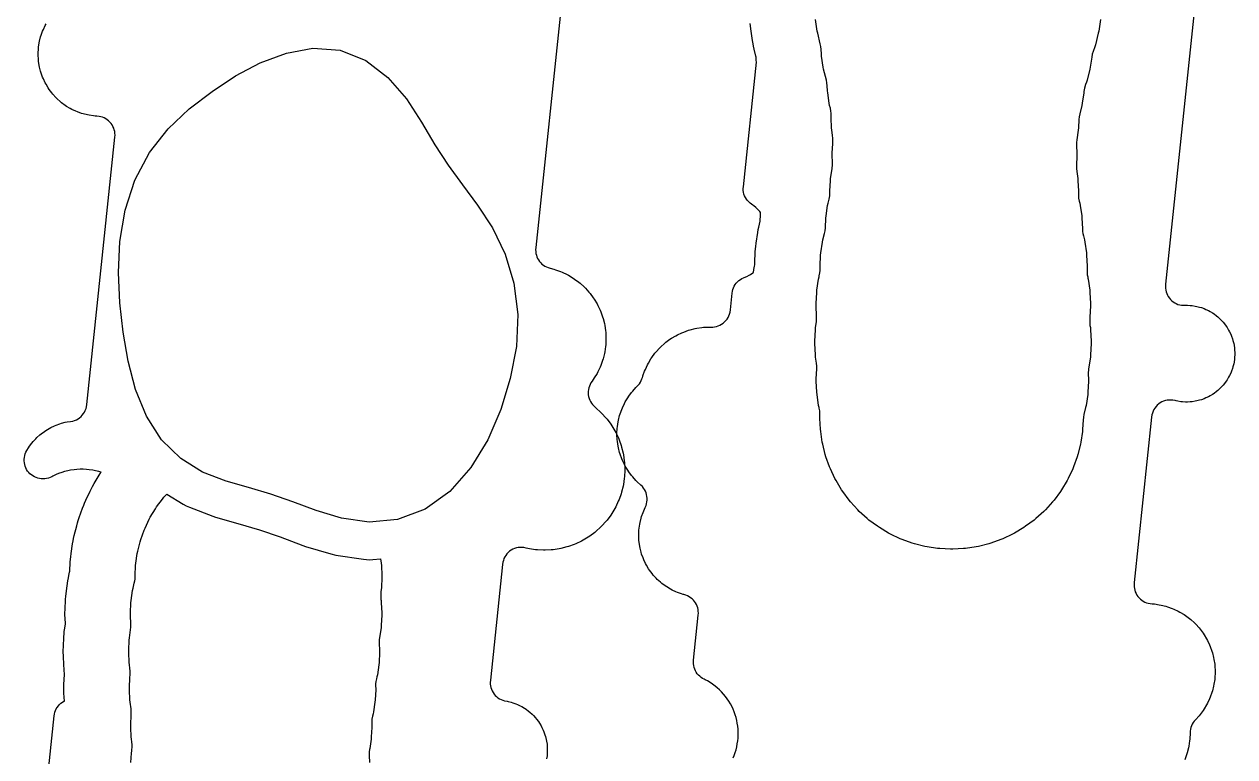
# Model space of a CAD drawing. Extents: x 425531 to 428300, y 1577248 to 1578701.
# Drawn here: x 425845.8 to 426104.8, y 1577419.6 to 1577576.2 of the extents above; entities that cross this region are included whole.
import ezdxf

# ---------------------------------------------------------------- set-up
doc = ezdxf.new("R2010")
doc.units = 21
for name, color, linetype, true_color in [('L-GOLF-FWY', 7, 'Continuous', 0x6a9e35), ('L-GOLF-ROUGH', 7, 'Continuous', 0x4f7d2c), ('L-GOLF-WATR', 7, 'Continuous', 0x2b6f9a)]:
    doc.layers.add(name, color=color, linetype=linetype, true_color=true_color)

msp = doc.modelspace()

# ---------------------------------------------------------------- linework, layer by layer
at = {"layer": 'L-GOLF-FWY'}
for points, elevation in [([(426076.05, 1577577.16), (426075.68, 1577574.7), (426075.59, 1577574.22), (426074.97, 1577571.78), (426074.83, 1577571.31), (426074.47, 1577570.31), (426074.3, 1577569.72), (426074.18, 1577569.12), (426073.86, 1577566.99), (426073.77, 1577566.51), (426073.19, 1577564.22), (426073.05, 1577563.75), (426072.87, 1577563.24), (426072.65, 1577562.5), (426072.53, 1577561.75), (426072.53, 1577561.7), (426072.5, 1577561.46), (426072.17, 1577559.27), (426072.08, 1577558.78), (426071.62, 1577556.98), (426071.51, 1577556.39), (426071.45, 1577555.8), (426071.35, 1577554.01), (426071.3, 1577553.54), (426070.99, 1577551.45), (426070.93, 1577550.84), (426070.93, 1577550.23), (426071.01, 1577548.59), (426071.01, 1577548.09), (426070.91, 1577545.9), (426070.91, 1577545.29), (426070.97, 1577544.68), (426071.19, 1577543.15), (426071.24, 1577542.67), (426071.34, 1577540.55), (426071.34, 1577540.06), (426071.34, 1577540.06), (426071.34, 1577539.44), (426071.39, 1577538.96), (426071.51, 1577538.35), (426071.63, 1577537.87), (426071.73, 1577537.39), (426072.05, 1577535.21), (426072.1, 1577534.72), (426072.21, 1577532.51), (426072.21, 1577532.47), (426072.23, 1577531.84), (426072.28, 1577531.44), (426072.39, 1577530.94), (426072.61, 1577530.04), (426072.71, 1577529.56), (426073.05, 1577527.27), (426073.1, 1577526.78), (426073.21, 1577524.47), (426073.21, 1577523.98), (426073.19, 1577523.67), (426073.19, 1577523.06), (426073.24, 1577522.57), (426073.32, 1577522.16), (426073.34, 1577522.09), (426073.38, 1577521.85), (426073.41, 1577521.67), (426073.76, 1577519.31), (426073.81, 1577518.82), (426073.93, 1577516.44), (426073.93, 1577515.94), (426073.81, 1577513.56), (426073.79, 1577513.31), (426073.78, 1577513.2), (426073.75, 1577512.69), (426073.76, 1577512.28), (426073.81, 1577511.77), (426073.89, 1577511.3), (426073.93, 1577510.81), (426074.05, 1577508.4), (426074.05, 1577507.91), (426073.93, 1577505.5), (426073.89, 1577505.01), (426073.51, 1577502.48), (426073.5, 1577502.35), (426073.47, 1577502.17), (426073.44, 1577501.77), (426073.44, 1577501.25), (426073.49, 1577500.37), (426073.49, 1577499.88), (426073.37, 1577497.51), (426073.32, 1577497.03), (426072.97, 1577494.68), (426072.88, 1577494.2), (426072.52, 1577492.76), (426072.4, 1577492.16), (426072.34, 1577491.55), (426072.24, 1577489.58), (426072.19, 1577489.09), (426071.86, 1577486.85), (426071.76, 1577486.37), (426071.21, 1577484.16), (426071.07, 1577483.69), (426070.3, 1577481.55), (426070.12, 1577481.1), (426069.14, 1577479.04), (426068.91, 1577478.61), (426067.74, 1577476.66), (426067.47, 1577476.25), (426066.12, 1577474.43), (426065.81, 1577474.05), (426064.28, 1577472.37), (426063.93, 1577472.02), (426062.25, 1577470.49), (426061.87, 1577470.18), (426060.04, 1577468.83), (426059.64, 1577468.56), (426057.69, 1577467.39), (426057.26, 1577467.16), (426055.2, 1577466.18), (426054.75, 1577466), (426052.61, 1577465.23), (426052.14, 1577465.09), (426049.93, 1577464.54), (426049.45, 1577464.44), (426047.2, 1577464.11), (426046.72, 1577464.06), (426044.45, 1577463.95), (426043.96, 1577463.95), (426041.69, 1577464.06), (426041.2, 1577464.11), (426038.95, 1577464.44), (426038.47, 1577464.54), (426036.26, 1577465.09), (426035.8, 1577465.23), (426033.66, 1577466), (426033.2, 1577466.18), (426031.15, 1577467.16), (426030.72, 1577467.39), (426028.77, 1577468.56), (426028.36, 1577468.83), (426026.53, 1577470.18), (426026.15, 1577470.49), (426024.47, 1577472.02), (426024.12, 1577472.37), (426022.6, 1577474.05), (426022.29, 1577474.43), (426020.93, 1577476.25), (426020.66, 1577476.66), (426019.49, 1577478.61), (426019.26, 1577479.04), (426018.29, 1577481.1), (426018.1, 1577481.55), (426017.33, 1577483.69), (426017.19, 1577484.16), (426016.64, 1577486.37), (426016.54, 1577486.85), (426016.21, 1577489.09), (426016.16, 1577489.58), (426016.05, 1577491.85), (426016.05, 1577492.34), (426016.05, 1577492.41), (426016.05, 1577493.03), (426016.01, 1577493.51), (426015.89, 1577494.12), (426015.87, 1577494.2), (426015.77, 1577494.69), (426015.42, 1577497.03), (426015.37, 1577497.51), (426015.26, 1577499.88), (426015.26, 1577500.37), (426015.36, 1577502.46), (426015.36, 1577503.07), (426015.3, 1577503.68), (426015.1, 1577505.01), (426015.06, 1577505.5), (426014.94, 1577507.91), (426014.94, 1577508.4), (426015.06, 1577510.81), (426015.1, 1577511.3), (426015.28, 1577512.52), (426015.34, 1577513.13), (426015.34, 1577513.74), (426015.24, 1577515.95), (426015.24, 1577516.44), (426015.35, 1577518.82), (426015.4, 1577519.31), (426015.75, 1577521.67), (426015.85, 1577522.16), (426015.91, 1577522.4), (426016.03, 1577523), (426016.08, 1577523.49), (426016.08, 1577524.23), (426016.08, 1577524.23), (426016.08, 1577524.47), (426016.2, 1577526.78), (426016.24, 1577527.27), (426016.58, 1577529.56), (426016.68, 1577530.04), (426017.02, 1577531.4), (426017.14, 1577532), (426017.2, 1577532.61), (426017.3, 1577534.72), (426017.35, 1577535.21), (426017.68, 1577537.39), (426017.77, 1577537.87), (426017.99, 1577538.73), (426018.13, 1577539.48), (426018.17, 1577540.24), (426018.17, 1577540.3), (426018.18, 1577540.55), (426018.28, 1577542.67), (426018.33, 1577543.15), (426018.64, 1577545.22), (426018.66, 1577545.43), (426018.72, 1577545.93), (426018.73, 1577546.69), (426018.66, 1577548.09), (426018.66, 1577548.59), (426018.77, 1577550.66), (426018.78, 1577550.91), (426018.79, 1577550.94), (426018.82, 1577551.71), (426018.75, 1577552.47), (426018.59, 1577553.53), (426018.54, 1577554.02), (426018.44, 1577556.13), (426018.43, 1577556.37), (426018.43, 1577556.62), (426018.43, 1577556.62), (426018.43, 1577557.11), (426018.39, 1577557.59), (426018.27, 1577558.19), (426018.12, 1577558.78), (426018.02, 1577559.27), (426017.7, 1577561.46), (426017.65, 1577561.94), (426017.6, 1577562.99), (426017.54, 1577563.6), (426017.42, 1577564.2), (426016.84, 1577566.51), (426016.75, 1577566.99), (426016.4, 1577569.33), (426016.35, 1577569.82), (426016.3, 1577570.77), (426016.24, 1577571.38), (426016.12, 1577571.98), (426015.56, 1577574.22), (426015.47, 1577574.7), (426015.1, 1577577.19)], 70.48), ([(425868.67, 1577418.32), (425868.77, 1577420.33), (425868.82, 1577420.82), (425868.85, 1577421.04), (425868.91, 1577421.65), (425868.91, 1577422.14), (425868.85, 1577422.75), (425868.77, 1577423.32), (425868.72, 1577423.81), (425868.62, 1577425.85), (425868.62, 1577426.34), (425868.73, 1577428.61), (425868.73, 1577428.66), (425868.74, 1577428.92), (425868.73, 1577429.33), (425868.68, 1577429.84), (425868.47, 1577431.28), (425868.42, 1577431.77), (425868.32, 1577433.86), (425868.32, 1577434.36), (425868.42, 1577436.45), (425868.44, 1577436.69), (425868.46, 1577436.92), (425868.46, 1577436.94), (425868.51, 1577437.41), (425868.51, 1577437.9), (425868.45, 1577438.51), (425868.34, 1577439.24), (425868.29, 1577439.73), (425868.18, 1577441.87), (425868.18, 1577442.36), (425868.29, 1577444.5), (425868.34, 1577444.99), (425868.59, 1577446.69), (425868.65, 1577447.3), (425868.65, 1577447.92), (425868.55, 1577449.87), (425868.55, 1577450.36), (425868.66, 1577452.51), (425868.71, 1577453), (425869.02, 1577455.12), (425869.12, 1577455.6), (425869.38, 1577456.67), (425869.49, 1577457.17), (425869.54, 1577457.57), (425869.56, 1577458.08), (425869.56, 1577458.11), (425869.56, 1577458.35), (425869.67, 1577460.45), (425869.72, 1577460.94), (425870.02, 1577463.01), (425870.12, 1577463.5), (425870.63, 1577465.53), (425870.77, 1577466), (425871.48, 1577467.98), (425871.67, 1577468.43), (425872.56, 1577470.33), (425872.8, 1577470.76), (425873.88, 1577472.56), (425874.15, 1577472.97), (425875.4, 1577474.66), (425875.71, 1577475.04), (425876.34, 1577475.73), (425879.8, 1577473.59), (425880.46, 1577473.22), (425881.16, 1577472.92), (425886.16, 1577471.02), (425886.76, 1577470.82), (425891.56, 1577469.42), (425896.19, 1577468.07), (425900.59, 1577466.57), (425905.46, 1577464.72), (425906.03, 1577464.53), (425911.43, 1577462.93), (425912.49, 1577462.69), (425918.39, 1577461.79), (425919.05, 1577461.72), (425919.72, 1577461.7), (425920.38, 1577461.74), (425922.05, 1577461.9), (425922.19, 1577460.94), (425922.24, 1577460.45), (425922.34, 1577458.35), (425922.34, 1577457.86), (425922.24, 1577455.76), (425922.19, 1577455.28), (425922.14, 1577454.9), (425922.08, 1577454.29), (425922.08, 1577453.8), (425922.14, 1577453.19), (425922.17, 1577453), (425922.21, 1577452.51), (425922.32, 1577450.36), (425922.32, 1577449.87), (425922.21, 1577447.73), (425922.17, 1577447.24), (425921.83, 1577444.99), (425921.81, 1577444.83), (425921.79, 1577444.68), (425921.76, 1577444.27), (425921.76, 1577443.76), (425921.83, 1577442.36), (425921.83, 1577441.87), (425921.73, 1577439.73), (425921.68, 1577439.24), (425921.37, 1577437.12), (425921.27, 1577436.64), (425921.17, 1577436.25), (425921.05, 1577435.65), (425921, 1577435.16), (425921, 1577434.55), (425921.01, 1577434.36), (425921.01, 1577433.86), (425920.91, 1577431.77), (425920.86, 1577431.28), (425920.56, 1577429.21), (425920.46, 1577428.73), (425920.33, 1577428.22), (425920.21, 1577427.62), (425920.17, 1577427.14), (425920.17, 1577426.52), (425920.17, 1577426.34), (425920.17, 1577425.85), (425920.07, 1577423.81), (425920.03, 1577423.32), (425919.73, 1577421.35), (425919.71, 1577421.12), (425919.65, 1577420.64), (425919.64, 1577419.87), (425919.72, 1577418.32)], 71.54)]:
    msp.add_lwpolyline(points, dxfattribs=dict(at, elevation=elevation))
at = {"layer": 'L-GOLF-ROUGH'}
for points, elevation in [([(426099.24, 1577608.64), (426089.97, 1577520.57), (426089.95, 1577520.1), (426089.96, 1577519.71), (426090.01, 1577519.33), (426090.1, 1577518.96), (426090.22, 1577518.6), (426090.38, 1577518.25), (426090.57, 1577517.92), (426090.79, 1577517.6), (426091.04, 1577517.31), (426091.31, 1577517.05), (426091.61, 1577516.81), (426091.93, 1577516.6), (426092.27, 1577516.43), (426092.63, 1577516.28), (426093, 1577516.18), (426093.37, 1577516.1), (426093.75, 1577516.07), (426094.23, 1577516.07), (426094.26, 1577516.07), (426094.65, 1577516.07), (426095.27, 1577516.04), (426095.66, 1577516), (426096.28, 1577515.91), (426096.66, 1577515.83), (426097.26, 1577515.68), (426097.64, 1577515.57), (426098.23, 1577515.36), (426098.59, 1577515.21), (426099.15, 1577514.94), (426099.5, 1577514.76), (426100.03, 1577514.44), (426100.36, 1577514.22), (426100.86, 1577513.85), (426101.16, 1577513.6), (426101.62, 1577513.18), (426101.9, 1577512.9), (426102.32, 1577512.44), (426102.57, 1577512.14), (426102.94, 1577511.64), (426103.15, 1577511.31), (426103.47, 1577510.78), (426103.66, 1577510.43), (426103.93, 1577509.87), (426104.08, 1577509.51), (426104.28, 1577508.92), (426104.4, 1577508.55), (426104.55, 1577507.94), (426104.63, 1577507.56), (426104.72, 1577506.94), (426104.76, 1577506.55), (426104.79, 1577505.93), (426104.79, 1577505.54), (426104.76, 1577504.92), (426104.72, 1577504.53), (426104.63, 1577503.91), (426104.55, 1577503.53), (426104.4, 1577502.92), (426104.28, 1577502.55), (426104.08, 1577501.96), (426103.92, 1577501.6), (426103.66, 1577501.04), (426103.47, 1577500.69), (426103.15, 1577500.16), (426102.94, 1577499.83), (426102.57, 1577499.33), (426102.32, 1577499.03), (426101.9, 1577498.56), (426101.62, 1577498.29), (426101.16, 1577497.87), (426100.86, 1577497.62), (426100.36, 1577497.25), (426100.03, 1577497.03), (426099.5, 1577496.71), (426099.15, 1577496.53), (426098.59, 1577496.26), (426098.23, 1577496.11), (426097.64, 1577495.9), (426097.26, 1577495.79), (426096.66, 1577495.64), (426096.28, 1577495.56), (426095.66, 1577495.47), (426095.27, 1577495.43), (426094.65, 1577495.4), (426094.25, 1577495.4), (426093.63, 1577495.43), (426093.24, 1577495.47), (426092.63, 1577495.56), (426092.24, 1577495.64), (426092.04, 1577495.69), (426091.55, 1577495.78), (426091.15, 1577495.82), (426090.74, 1577495.82), (426090.34, 1577495.78), (426089.95, 1577495.69), (426089.57, 1577495.57), (426089.2, 1577495.41), (426088.85, 1577495.22), (426088.52, 1577494.99), (426088.21, 1577494.72), (426087.94, 1577494.43), (426087.69, 1577494.11), (426087.48, 1577493.77), (426087.3, 1577493.41), (426087.16, 1577493.04), (426087.06, 1577492.65), (426086.98, 1577492.15), (426083.26, 1577456.79), (426083.23, 1577456.31), (426083.25, 1577455.93), (426083.3, 1577455.55), (426083.39, 1577455.18), (426083.51, 1577454.81), (426083.66, 1577454.47), (426083.85, 1577454.13), (426084.07, 1577453.82), (426084.32, 1577453.53), (426084.6, 1577453.27), (426084.9, 1577453.03), (426085.22, 1577452.82), (426085.56, 1577452.64), (426085.91, 1577452.5), (426086.28, 1577452.39), (426086.65, 1577452.32), (426087.13, 1577452.27), (426087.22, 1577452.27), (426087.61, 1577452.23), (426088.64, 1577452.08), (426089.03, 1577452), (426090.04, 1577451.75), (426090.41, 1577451.63), (426091.39, 1577451.28), (426091.75, 1577451.13), (426092.69, 1577450.69), (426093.04, 1577450.5), (426093.93, 1577449.97), (426094.26, 1577449.75), (426095.09, 1577449.13), (426095.39, 1577448.88), (426096.16, 1577448.19), (426096.44, 1577447.91), (426097.14, 1577447.14), (426097.39, 1577446.83), (426098.01, 1577446), (426098.23, 1577445.67), (426098.76, 1577444.78), (426098.95, 1577444.44), (426099.39, 1577443.5), (426099.54, 1577443.13), (426099.89, 1577442.15), (426100, 1577441.78), (426100.26, 1577440.77), (426100.33, 1577440.39), (426100.49, 1577439.36), (426100.52, 1577438.97), (426100.58, 1577437.93), (426100.58, 1577437.54), (426100.52, 1577436.5), (426100.49, 1577436.11), (426100.33, 1577435.08), (426100.26, 1577434.69), (426100, 1577433.69), (426099.89, 1577433.31), (426099.54, 1577432.33), (426099.39, 1577431.97), (426098.95, 1577431.03), (426098.76, 1577430.68), (426098.23, 1577429.79), (426098.01, 1577429.46), (426097.39, 1577428.63), (426097.14, 1577428.33), (426096.38, 1577427.49), (426096.31, 1577427.41), (426096.12, 1577427.19), (426095.89, 1577426.88), (426095.68, 1577426.54), (426095.52, 1577426.19), (426095.38, 1577425.82), (426095.29, 1577425.44), (426095.23, 1577425.05), (426095.21, 1577424.68), (426095.15, 1577423.36), (426095.11, 1577422.97), (426094.94, 1577421.86), (426094.87, 1577421.48), (426094.59, 1577420.39), (426094.48, 1577420.01), (426094.1, 1577418.95)], 70.36), ([(425961.02, 1577583.35), (425955.25, 1577528.4), (425955.22, 1577527.93), (425955.24, 1577527.55), (425955.29, 1577527.17), (425955.38, 1577526.8), (425955.5, 1577526.44), (425955.65, 1577526.09), (425955.84, 1577525.76), (425956.06, 1577525.45), (425956.31, 1577525.16), (425956.58, 1577524.89), (425956.88, 1577524.65), (425957.2, 1577524.45), (425957.53, 1577524.27), (425957.88, 1577524.12), (425958.34, 1577523.99), (425959.13, 1577523.79), (425959.5, 1577523.68), (425960.56, 1577523.3), (425960.92, 1577523.15), (425961.94, 1577522.67), (425962.28, 1577522.48), (425963.25, 1577521.9), (425963.57, 1577521.69), (425964.48, 1577521.02), (425964.78, 1577520.77), (425965.61, 1577520.01), (425965.89, 1577519.74), (425966.64, 1577518.9), (425966.89, 1577518.6), (425967.56, 1577517.7), (425967.78, 1577517.37), (425968.36, 1577516.41), (425968.54, 1577516.06), (425969.02, 1577515.05), (425969.17, 1577514.68), (425969.55, 1577513.62), (425969.67, 1577513.25), (425969.94, 1577512.16), (425970.02, 1577511.77), (425970.18, 1577510.66), (425970.22, 1577510.27), (425970.27, 1577509.15), (425970.27, 1577508.76), (425970.22, 1577507.64), (425970.18, 1577507.24), (425970.02, 1577506.13), (425969.94, 1577505.75), (425969.67, 1577504.66), (425969.55, 1577504.28), (425969.17, 1577503.22), (425969.02, 1577502.86), (425968.54, 1577501.85), (425968.36, 1577501.5), (425967.78, 1577500.54), (425967.56, 1577500.21), (425967.31, 1577499.87), (425967.05, 1577499.48), (425966.86, 1577499.14), (425966.72, 1577498.79), (425966.6, 1577498.43), (425966.52, 1577498.06), (425966.48, 1577497.68), (425966.47, 1577497.3), (425966.5, 1577496.92), (425966.56, 1577496.55), (425966.66, 1577496.18), (425966.8, 1577495.83), (425966.97, 1577495.48), (425967.16, 1577495.16), (425967.39, 1577494.86), (425967.65, 1577494.58), (425968, 1577494.26), (425968.01, 1577494.25), (425968.16, 1577494.12), (425969.12, 1577493.25), (425969.4, 1577492.97), (425970.27, 1577492.01), (425970.52, 1577491.71), (425971.29, 1577490.67), (425971.51, 1577490.34), (425972.18, 1577489.23), (425972.36, 1577488.88), (425972.92, 1577487.71), (425973.07, 1577487.35), (425973.5, 1577486.13), (425973.62, 1577485.75), (425973.93, 1577484.49), (425974.01, 1577484.11), (425974.2, 1577482.83), (425974.24, 1577482.44), (425974.3, 1577481.14), (425974.3, 1577480.75), (425974.24, 1577479.45), (425974.2, 1577479.06), (425974.01, 1577477.78), (425973.93, 1577477.39), (425973.62, 1577476.14), (425973.5, 1577475.76), (425973.07, 1577474.54), (425972.91, 1577474.18), (425972.36, 1577473.01), (425972.18, 1577472.66), (425971.51, 1577471.55), (425971.29, 1577471.22), (425970.52, 1577470.18), (425970.27, 1577469.88), (425969.4, 1577468.92), (425969.12, 1577468.64), (425968.16, 1577467.77), (425967.86, 1577467.52), (425966.82, 1577466.75), (425966.49, 1577466.53), (425965.38, 1577465.86), (425965.03, 1577465.68), (425963.86, 1577465.12), (425963.5, 1577464.97), (425962.27, 1577464.53), (425961.9, 1577464.42), (425960.64, 1577464.11), (425960.26, 1577464.03), (425958.97, 1577463.84), (425958.58, 1577463.8), (425957.29, 1577463.74), (425956.9, 1577463.74), (425955.6, 1577463.8), (425955.21, 1577463.84), (425953.93, 1577464.03), (425953.54, 1577464.11), (425953.19, 1577464.19), (425952.7, 1577464.29), (425952.3, 1577464.33), (425951.9, 1577464.33), (425951.5, 1577464.28), (425951.11, 1577464.2), (425950.72, 1577464.08), (425950.35, 1577463.92), (425950, 1577463.72), (425949.67, 1577463.49), (425949.37, 1577463.23), (425949.09, 1577462.94), (425948.85, 1577462.62), (425948.63, 1577462.28), (425948.46, 1577461.92), (425948.32, 1577461.54), (425948.21, 1577461.15), (425948.14, 1577460.65), (425945.54, 1577435.95), (425945.52, 1577435.48), (425945.53, 1577435.1), (425945.58, 1577434.72), (425945.67, 1577434.35), (425945.79, 1577433.99), (425945.95, 1577433.64), (425946.13, 1577433.31), (425946.35, 1577432.99), (425946.6, 1577432.7), (425946.88, 1577432.44), (425947.17, 1577432.2), (425947.49, 1577431.99), (425947.83, 1577431.82), (425948.18, 1577431.67), (425948.55, 1577431.56), (425949.11, 1577431.45), (425949.11, 1577431.45), (425949.36, 1577431.4), (425949.99, 1577431.24), (425950.37, 1577431.13), (425950.98, 1577430.91), (425951.35, 1577430.76), (425951.93, 1577430.48), (425952.28, 1577430.29), (425952.84, 1577429.96), (425953.17, 1577429.74), (425953.69, 1577429.35), (425953.99, 1577429.1), (425954.47, 1577428.67), (425954.75, 1577428.39), (425955.19, 1577427.91), (425955.44, 1577427.6), (425955.83, 1577427.08), (425956.04, 1577426.75), (425956.38, 1577426.2), (425956.56, 1577425.85), (425956.84, 1577425.26), (425956.99, 1577424.9), (425957.21, 1577424.28), (425957.33, 1577423.91), (425957.48, 1577423.28), (425957.56, 1577422.89), (425957.66, 1577422.25), (425957.69, 1577421.86), (425957.73, 1577421.21), (425957.73, 1577420.81), (425957.69, 1577420.16), (425957.66, 1577419.77), (425957.56, 1577419.13)], 68.9), ([(425848.59, 1577393.57), (425852.23, 1577428.32), (425852.29, 1577428.71), (425852.39, 1577429.08), (425852.52, 1577429.45), (425852.69, 1577429.8), (425852.89, 1577430.14), (425853.13, 1577430.45), (425853.39, 1577430.74), (425853.68, 1577431), (425853.99, 1577431.23), (425854.33, 1577431.43), (425854.42, 1577431.48), (425854.33, 1577433.18), (425854.32, 1577433.86), (425854.32, 1577434.36), (425854.33, 1577435.04), (425854.44, 1577437.14), (425854.46, 1577437.46), (425854.4, 1577437.87), (425854.36, 1577438.36), (425854.31, 1577439.05), (425854.2, 1577441.19), (425854.18, 1577441.87), (425854.18, 1577442.36), (425854.2, 1577443.05), (425854.31, 1577445.19), (425854.36, 1577445.88), (425854.4, 1577446.36), (425854.49, 1577447.05), (425854.63, 1577447.99), (425854.57, 1577449.18), (425854.55, 1577449.87), (425854.55, 1577450.36), (425854.57, 1577451.05), (425854.68, 1577453.19), (425854.73, 1577453.88), (425854.77, 1577454.37), (425854.86, 1577455.05), (425855.17, 1577457.18), (425855.29, 1577457.85), (425855.39, 1577458.33), (425855.54, 1577459), (425855.59, 1577459.22), (425855.68, 1577461.14), (425855.73, 1577461.82), (425855.78, 1577462.31), (425855.87, 1577462.99), (425856.18, 1577465.07), (425856.29, 1577465.75), (425856.39, 1577466.23), (425856.54, 1577466.9), (425857.05, 1577468.93), (425857.23, 1577469.6), (425857.37, 1577470.07), (425857.59, 1577470.72), (425858.3, 1577472.7), (425858.55, 1577473.34), (425858.73, 1577473.79), (425859.01, 1577474.42), (425859.91, 1577476.32), (425860.22, 1577476.93), (425860.45, 1577477.36), (425860.79, 1577477.96), (425861.87, 1577479.76), (425862.24, 1577480.34), (425862.27, 1577480.39), (425861.79, 1577480.53), (425861.07, 1577480.71), (425860.49, 1577480.83), (425859.75, 1577480.94), (425859.16, 1577481), (425858.42, 1577481.03), (425857.83, 1577481.03), (425857.08, 1577481), (425856.5, 1577480.94), (425855.76, 1577480.83), (425855.18, 1577480.71), (425854.45, 1577480.53), (425853.89, 1577480.36), (425853.19, 1577480.11), (425852.64, 1577479.88), (425851.97, 1577479.56), (425851.71, 1577479.43), (425851.36, 1577479.26), (425851, 1577479.13), (425850.63, 1577479.04), (425850.25, 1577478.98), (425849.86, 1577478.96), (425849.48, 1577478.97), (425849.1, 1577479.02), (425848.72, 1577479.11), (425848.36, 1577479.24), (425848, 1577479.4), (425847.67, 1577479.59), (425847.36, 1577479.81), (425847.06, 1577480.06), (425846.8, 1577480.34), (425846.56, 1577480.64), (425846.35, 1577480.97), (425846.18, 1577481.31), (425846.04, 1577481.67), (425845.93, 1577482.04), (425845.86, 1577482.42), (425845.83, 1577482.8), (425845.83, 1577483.19), (425845.87, 1577483.57), (425845.95, 1577483.95), (425846.06, 1577484.32), (425846.21, 1577484.67), (425846.39, 1577485.01), (425846.77, 1577485.63), (425846.99, 1577485.96), (425847.48, 1577486.63), (425847.73, 1577486.93), (425848.29, 1577487.55), (425848.56, 1577487.82), (425849.18, 1577488.38), (425849.48, 1577488.63), (425850.15, 1577489.13), (425850.48, 1577489.34), (425851.19, 1577489.77), (425851.54, 1577489.96), (425852.29, 1577490.31), (425852.65, 1577490.46), (425853.43, 1577490.74), (425853.81, 1577490.86), (425854.61, 1577491.06), (425855, 1577491.13), (425855.72, 1577491.24), (425856.22, 1577491.34), (425856.61, 1577491.46), (425856.98, 1577491.62), (425857.34, 1577491.81), (425857.67, 1577492.04), (425857.98, 1577492.31), (425858.26, 1577492.6), (425858.51, 1577492.92), (425858.72, 1577493.26), (425858.9, 1577493.62), (425859.05, 1577494), (425859.15, 1577494.4), (425859.23, 1577494.9), (425865.22, 1577551.98), (425865.25, 1577552.45), (425865.23, 1577552.84), (425865.18, 1577553.22), (425865.1, 1577553.59), (425864.97, 1577553.95), (425864.82, 1577554.3), (425864.63, 1577554.63), (425864.41, 1577554.94), (425864.16, 1577555.23), (425863.88, 1577555.5), (425863.59, 1577555.74), (425863.26, 1577555.94), (425862.93, 1577556.12), (425862.57, 1577556.26), (425862.21, 1577556.37), (425861.83, 1577556.44), (425861.35, 1577556.49), (425861.02, 1577556.51), (425860.63, 1577556.55), (425859.72, 1577556.68), (425859.34, 1577556.76), (425858.45, 1577556.98), (425858.08, 1577557.09), (425857.22, 1577557.4), (425856.85, 1577557.55), (425856.03, 1577557.94), (425855.68, 1577558.13), (425854.9, 1577558.59), (425854.57, 1577558.81), (425853.84, 1577559.36), (425853.54, 1577559.61), (425852.86, 1577560.22), (425852.58, 1577560.5), (425851.97, 1577561.17), (425851.72, 1577561.48), (425851.18, 1577562.21), (425850.96, 1577562.53), (425850.49, 1577563.32), (425850.31, 1577563.66), (425849.92, 1577564.49), (425849.76, 1577564.85), (425849.46, 1577565.71), (425849.34, 1577566.09), (425849.12, 1577566.97), (425849.05, 1577567.36), (425848.91, 1577568.26), (425848.87, 1577568.65), (425848.83, 1577569.56), (425848.83, 1577569.95), (425848.87, 1577570.87), (425848.91, 1577571.26), (425849.05, 1577572.16), (425849.12, 1577572.54), (425849.34, 1577573.43), (425849.46, 1577573.81), (425849.77, 1577574.67), (425849.92, 1577575.03), (425850.31, 1577575.85), (425850.49, 1577576.2)], 68.9), ([(425997.46, 1577419.33), (425997.69, 1577419.87), (425997.92, 1577420.51), (425998.09, 1577421.07), (425998.25, 1577421.73), (425998.37, 1577422.31), (425998.47, 1577422.98), (425998.52, 1577423.57), (425998.56, 1577424.24), (425998.56, 1577424.83), (425998.52, 1577425.51), (425998.47, 1577426.09), (425998.37, 1577426.77), (425998.25, 1577427.34), (425998.09, 1577428), (425997.92, 1577428.56), (425997.69, 1577429.2), (425997.46, 1577429.75), (425997.17, 1577430.36), (425996.9, 1577430.88), (425996.55, 1577431.46), (425996.22, 1577431.95), (425995.82, 1577432.49), (425995.44, 1577432.95), (425994.99, 1577433.45), (425994.57, 1577433.87), (425994.07, 1577434.32), (425993.61, 1577434.7), (425993.07, 1577435.1), (425992.58, 1577435.43), (425992, 1577435.78), (425991.48, 1577436.05), (425991.27, 1577436.15), (425990.94, 1577436.33), (425990.62, 1577436.54), (425990.33, 1577436.78), (425990.05, 1577437.04), (425989.81, 1577437.33), (425989.59, 1577437.64), (425989.41, 1577437.97), (425989.25, 1577438.32), (425989.13, 1577438.68), (425989.05, 1577439.05), (425989, 1577439.43), (425988.98, 1577439.81), (425989.01, 1577440.19), (425990.02, 1577449.82), (425990.05, 1577450.3), (425990.03, 1577450.68), (425989.98, 1577451.05), (425989.89, 1577451.42), (425989.77, 1577451.79), (425989.62, 1577452.13), (425989.43, 1577452.46), (425989.21, 1577452.78), (425988.97, 1577453.07), (425988.69, 1577453.33), (425988.39, 1577453.57), (425988.08, 1577453.78), (425987.74, 1577453.96), (425987.39, 1577454.1), (425986.93, 1577454.24), (425986.8, 1577454.27), (425986.42, 1577454.38), (425985.58, 1577454.69), (425985.22, 1577454.84), (425984.4, 1577455.22), (425984.06, 1577455.41), (425983.28, 1577455.87), (425982.96, 1577456.09), (425982.23, 1577456.62), (425981.93, 1577456.87), (425981.26, 1577457.48), (425980.99, 1577457.75), (425980.38, 1577458.42), (425980.13, 1577458.72), (425979.6, 1577459.45), (425979.38, 1577459.77), (425978.92, 1577460.55), (425978.73, 1577460.89), (425978.35, 1577461.7), (425978.2, 1577462.07), (425977.89, 1577462.91), (425977.78, 1577463.29), (425977.56, 1577464.16), (425977.49, 1577464.55), (425977.35, 1577465.44), (425977.31, 1577465.83), (425977.27, 1577466.73), (425977.27, 1577467.12), (425977.31, 1577468.02), (425977.35, 1577468.41), (425977.49, 1577469.3), (425977.56, 1577469.68), (425977.78, 1577470.56), (425977.89, 1577470.93), (425978.2, 1577471.78), (425978.35, 1577472.14), (425978.67, 1577472.83), (425978.86, 1577473.28), (425978.97, 1577473.66), (425979.05, 1577474.04), (425979.09, 1577474.43), (425979.09, 1577474.82), (425979.05, 1577475.21), (425978.97, 1577475.6), (425978.86, 1577475.97), (425978.71, 1577476.34), (425978.53, 1577476.68), (425978.31, 1577477.01), (425978.06, 1577477.31), (425977.71, 1577477.66), (425976.94, 1577478.36), (425976.66, 1577478.63), (425975.99, 1577479.38), (425975.74, 1577479.68), (425975.14, 1577480.49), (425974.92, 1577480.82), (425974.41, 1577481.68), (425974.22, 1577482.02), (425973.79, 1577482.93), (425973.64, 1577483.29), (425973.3, 1577484.24), (425973.19, 1577484.61), (425972.95, 1577485.59), (425972.87, 1577485.97), (425972.72, 1577486.97), (425972.68, 1577487.36), (425972.63, 1577488.36), (425972.63, 1577488.75), (425972.68, 1577489.75), (425972.72, 1577490.15), (425972.87, 1577491.14), (425972.95, 1577491.52), (425973.19, 1577492.5), (425973.3, 1577492.87), (425973.64, 1577493.82), (425973.79, 1577494.18), (425974.22, 1577495.09), (425974.41, 1577495.43), (425974.92, 1577496.3), (425975.14, 1577496.62), (425975.74, 1577497.43), (425975.99, 1577497.73), (425976.66, 1577498.48), (425976.8, 1577498.62), (425976.89, 1577498.72), (425976.93, 1577498.76), (425977.17, 1577498.99), (425977.42, 1577499.3), (425977.64, 1577499.62), (425977.82, 1577499.97), (425977.97, 1577500.33), (425978.06, 1577500.63), (425978.09, 1577500.71), (425978.15, 1577500.89), (425978.18, 1577501), (425978.55, 1577502.01), (425978.7, 1577502.38), (425979.16, 1577503.35), (425979.34, 1577503.69), (425979.89, 1577504.62), (425980.11, 1577504.94), (425980.75, 1577505.81), (425981, 1577506.11), (425981.72, 1577506.91), (425982, 1577507.19), (425982.8, 1577507.91), (425983.1, 1577508.16), (425983.97, 1577508.8), (425984.29, 1577509.02), (425985.22, 1577509.57), (425985.56, 1577509.75), (425986.53, 1577510.21), (425986.9, 1577510.36), (425987.91, 1577510.73), (425988.29, 1577510.84), (425989.33, 1577511.1), (425989.71, 1577511.18), (425990.78, 1577511.34), (425991.17, 1577511.37), (425992.24, 1577511.43), (425992.5, 1577511.43), (425992.5, 1577511.43), (425993.11, 1577511.43), (425993.51, 1577511.47), (425993.9, 1577511.55), (425994.29, 1577511.67), (425994.66, 1577511.83), (425995.01, 1577512.03), (425995.34, 1577512.26), (425995.65, 1577512.52), (425995.93, 1577512.81), (425996.17, 1577513.13), (425996.39, 1577513.47), (425996.57, 1577513.83), (425996.71, 1577514.21), (425996.81, 1577514.6), (425996.89, 1577515.1), (425997.26, 1577518.67), (425997.32, 1577519.06), (425997.42, 1577519.43), (425997.55, 1577519.8), (425997.72, 1577520.15), (425997.92, 1577520.49), (425998.16, 1577520.8), (425998.42, 1577521.09), (425998.71, 1577521.35), (425999.02, 1577521.58), (425999.36, 1577521.78), (425999.71, 1577521.95), (426000.17, 1577522.14), (426000.42, 1577522.26), (426000.94, 1577522.54), (426001.19, 1577522.68), (426001.68, 1577523.01), (426001.81, 1577523.11), (426001.9, 1577523.73), (426002.02, 1577524.41), (426002.09, 1577524.73), (426002.09, 1577524.81), (426002.1, 1577525.16), (426002.21, 1577527.47), (426002.26, 1577528.16), (426002.31, 1577528.64), (426002.4, 1577529.33), (426002.74, 1577531.61), (426002.85, 1577532.29), (426002.95, 1577532.77), (426003.1, 1577533.44), (426003.26, 1577534.06), (426003.32, 1577535.41), (426003.36, 1577535.92), (426003.18, 1577536.14), (426002.99, 1577536.35), (426002.58, 1577536.76), (426002.36, 1577536.96), (426001.91, 1577537.33), (426001.68, 1577537.5), (426001.41, 1577537.68), (426001.1, 1577537.91), (426000.8, 1577538.18), (426000.54, 1577538.47), (426000.3, 1577538.79), (426000.1, 1577539.13), (425999.94, 1577539.49), (425999.8, 1577539.86), (425999.71, 1577540.24), (425999.65, 1577540.63), (425999.64, 1577541.03), (425999.66, 1577541.42), (426002.46, 1577568.03), (426002.42, 1577568.45), (426002.37, 1577569.13), (426002.36, 1577569.32), (426001.98, 1577570.82), (426001.83, 1577571.49), (426001.74, 1577571.97), (426001.62, 1577572.65), (426001.25, 1577575.14), (426001.17, 1577575.82), (426001.12, 1577576.31)], 70.36)]:
    msp.add_lwpolyline(points, dxfattribs=dict(at, elevation=elevation))
at = {"layer": 'L-GOLF-WATR', "elevation": 70}
msp.add_lwpolyline([(425903.3, 1577474.1), (425898.6, 1577475.7), (425893.8, 1577477.1), (425889, 1577478.5), (425884, 1577480.4), (425879.3, 1577483.3), (425875.2, 1577487.3), (425872, 1577492.4), (425869.6, 1577498.1), (425868.1, 1577504.1), (425867, 1577510.3), (425866.3, 1577516.6), (425866, 1577523.1), (425866.3, 1577529.7), (425867.4, 1577536.4), (425869.5, 1577542.8), (425872.6, 1577548.7), (425876.6, 1577553.8), (425881.1, 1577558.1), (425886, 1577561.8), (425891, 1577565.1), (425896.3, 1577567.9), (425901.9, 1577570), (425907.6, 1577571), (425913.4, 1577570.6), (425918.9, 1577568.4), (425923.6, 1577564.8), (425927.6, 1577560.2), (425930.8, 1577555.2), (425933.7, 1577550.4), (425936.5, 1577546), (425939.6, 1577541.8), (425942.8, 1577537.5), (425946, 1577532.6), (425948.7, 1577527), (425950.6, 1577520.8), (425951.4, 1577514.1), (425951.1, 1577507.3), (425949.8, 1577500.4), (425947.8, 1577493.8), (425945, 1577487.3), (425941.4, 1577481.4), (425936.9, 1577476.3), (425931.6, 1577472.5), (425925.7, 1577470.3), (425919.6, 1577469.7), (425913.7, 1577470.6), (425908.3, 1577472.2), (425903.3, 1577474.1)], close=True, dxfattribs=at)

doc.saveas('drawing.dxf')
